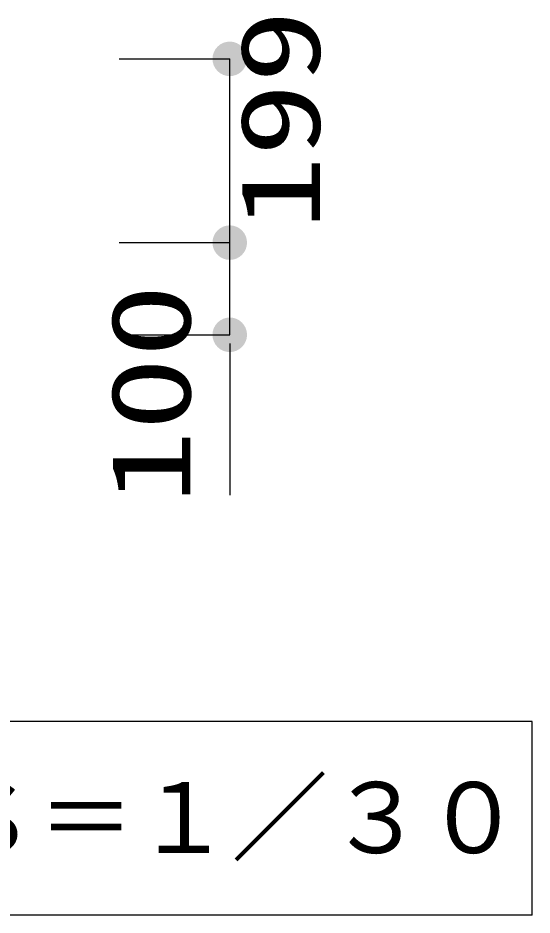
# Model space of a CAD drawing. Units: millimetres, scale not verified. Extents: x -9622 to 7696, y -6818 to 5260.
# Drawn here: x 266 to 824, y 2341 to 3314 of the extents above; entities that cross this region are included whole.
import ezdxf
from ezdxf.enums import TextEntityAlignment as Align

# ---------------------------------------------------------------- set-up
doc = ezdxf.new("R2010")
doc.units = ezdxf.units.MM
doc.header["$LTSCALE"] = 30
doc.layers.add('0-1_KIKI', color=3, linetype='Continuous', lineweight=25)
doc.layers.add('0-6_SUNPO', color=7, linetype='Continuous', lineweight=25)
doc.styles.add('MS Gothic', font='')
doc.styles.add('ＭＳ ゴシック', font='')
doc.styles.get('MS Gothic').set_extended_font_data('MS Gothic')
doc.styles.get('ＭＳ ゴシック').set_extended_font_data('MS Gothic')

msp = doc.modelspace()

# ---------------------------------------------------------------- linework, layer by layer
at = {"layer": '0-1_KIKI'}
for p, q in [((824.22, 2551.06), (-1335.79, 2551.06)), ((824.22, 2341.06), (824.22, 2551.06)), ((824.22, 2341.06), (-1335.79, 2341.06))]:
    msp.add_line(p, q, dxfattribs=at)
at = {"layer": '0-6_SUNPO', "color": 4}
for p, q in [((376.22, 3270.07), (496.22, 3270.07)), ((496.22, 3070.67), (496.22, 3270.07)), ((376.22, 3070.67), (496.22, 3070.67)), ((376.22, 3070.67), (496.22, 3070.67)), ((496.22, 2970.67), (496.22, 3070.67)), ((376.22, 2970.67), (496.22, 2970.67)), ((496.22, 2961.3), (496.22, 2796.68))]:
    msp.add_line(p, q, dxfattribs=at)
at = {"layer": '0-6_SUNPO'}
for points in [[(480.63, 3280.49), (496.22, 3270.07), (478.89, 3277.24)], [(482.96, 3283.33), (496.22, 3270.07), (480.63, 3280.49)], [(485.8, 3285.66), (496.22, 3270.07), (482.96, 3283.33)], [(489.04, 3287.39), (496.22, 3270.07), (485.8, 3285.66)], [(492.56, 3288.46), (496.22, 3270.07), (489.04, 3287.39)], [(496.22, 3288.82), (496.22, 3270.07), (492.56, 3288.46)], [(499.87, 3288.46), (496.22, 3270.07), (496.22, 3288.82)], [(503.39, 3287.39), (496.22, 3270.07), (499.87, 3288.46)], [(506.63, 3285.66), (496.22, 3270.07), (503.39, 3287.39)], [(509.48, 3283.33), (496.22, 3270.07), (506.63, 3285.66)], [(511.81, 3280.49), (496.22, 3270.07), (509.48, 3283.33)], [(513.54, 3277.24), (496.22, 3270.07), (511.81, 3280.49)], [(477.83, 3273.73), (496.22, 3270.07), (477.47, 3270.07)], [(478.89, 3277.24), (496.22, 3270.07), (477.83, 3273.73)], [(514.61, 3273.73), (496.22, 3270.07), (513.54, 3277.24)], [(514.97, 3270.07), (496.22, 3270.07), (514.61, 3273.73)], [(477.47, 3270.07), (496.22, 3270.07), (477.83, 3266.41)], [(477.83, 3266.41), (496.22, 3270.07), (478.89, 3262.89)], [(478.89, 3262.89), (496.22, 3270.07), (480.63, 3259.65)], [(480.63, 3259.65), (496.22, 3270.07), (482.96, 3256.81)], [(482.96, 3256.81), (496.22, 3270.07), (485.8, 3254.48)], [(485.8, 3254.48), (496.22, 3270.07), (489.04, 3252.75)], [(489.04, 3252.75), (496.22, 3270.07), (492.56, 3251.68)], [(492.56, 3251.68), (496.22, 3270.07), (496.22, 3251.32)], [(496.22, 3251.32), (496.22, 3270.07), (499.87, 3251.68)], [(499.87, 3251.68), (496.22, 3270.07), (503.39, 3252.75)], [(503.39, 3252.75), (496.22, 3270.07), (506.63, 3254.48)], [(506.63, 3254.48), (496.22, 3270.07), (509.48, 3256.81)], [(509.48, 3256.81), (496.22, 3270.07), (511.81, 3259.65)], [(511.81, 3259.65), (496.22, 3270.07), (513.54, 3262.89)], [(513.54, 3262.89), (496.22, 3270.07), (514.61, 3266.41)], [(514.61, 3266.41), (496.22, 3270.07), (514.97, 3270.07)], [(485.8, 3086.26), (496.22, 3070.67), (482.96, 3083.93)], [(485.8, 3086.26), (496.22, 3070.67), (482.96, 3083.93)], [(489.04, 3088), (496.22, 3070.67), (485.8, 3086.26)], [(489.04, 3088), (496.22, 3070.67), (485.8, 3086.26)], [(492.56, 3089.06), (496.22, 3070.67), (489.04, 3088)], [(492.56, 3089.06), (496.22, 3070.67), (489.04, 3088)], [(496.22, 3089.42), (496.22, 3070.67), (492.56, 3089.06)], [(496.22, 3089.42), (496.22, 3070.67), (492.56, 3089.06)], [(499.87, 3089.06), (496.22, 3070.67), (496.22, 3089.42)], [(499.87, 3089.06), (496.22, 3070.67), (496.22, 3089.42)], [(503.39, 3088), (496.22, 3070.67), (499.87, 3089.06)], [(503.39, 3088), (496.22, 3070.67), (499.87, 3089.06)], [(506.63, 3086.26), (496.22, 3070.67), (503.39, 3088)], [(506.63, 3086.26), (496.22, 3070.67), (503.39, 3088)], [(509.48, 3083.93), (496.22, 3070.67), (506.63, 3086.26)], [(509.48, 3083.93), (496.22, 3070.67), (506.63, 3086.26)], [(478.89, 3077.85), (496.22, 3070.67), (477.83, 3074.33)], [(478.89, 3077.85), (496.22, 3070.67), (477.83, 3074.33)], [(480.63, 3081.09), (496.22, 3070.67), (478.89, 3077.85)], [(480.63, 3081.09), (496.22, 3070.67), (478.89, 3077.85)], [(482.96, 3083.93), (496.22, 3070.67), (480.63, 3081.09)], [(482.96, 3083.93), (496.22, 3070.67), (480.63, 3081.09)], [(511.81, 3081.09), (496.22, 3070.67), (509.48, 3083.93)], [(511.81, 3081.09), (496.22, 3070.67), (509.48, 3083.93)], [(513.54, 3077.85), (496.22, 3070.67), (511.81, 3081.09)], [(513.54, 3077.85), (496.22, 3070.67), (511.81, 3081.09)], [(514.61, 3074.33), (496.22, 3070.67), (513.54, 3077.85)], [(514.61, 3074.33), (496.22, 3070.67), (513.54, 3077.85)], [(477.83, 3074.33), (496.22, 3070.67), (477.47, 3070.67)], [(477.83, 3074.33), (496.22, 3070.67), (477.47, 3070.67)], [(477.47, 3070.67), (496.22, 3070.67), (477.83, 3067.01)], [(477.47, 3070.67), (496.22, 3070.67), (477.83, 3067.01)], [(477.83, 3067.01), (496.22, 3070.67), (478.89, 3063.5)], [(477.83, 3067.01), (496.22, 3070.67), (478.89, 3063.5)], [(478.89, 3063.5), (496.22, 3070.67), (480.63, 3060.26)], [(478.89, 3063.5), (496.22, 3070.67), (480.63, 3060.26)], [(480.63, 3060.26), (496.22, 3070.67), (482.96, 3057.41)], [(480.63, 3060.26), (496.22, 3070.67), (482.96, 3057.41)], [(482.96, 3057.41), (496.22, 3070.67), (485.8, 3055.08)], [(482.96, 3057.41), (496.22, 3070.67), (485.8, 3055.08)], [(485.8, 3055.08), (496.22, 3070.67), (489.04, 3053.35)], [(485.8, 3055.08), (496.22, 3070.67), (489.04, 3053.35)], [(489.04, 3053.35), (496.22, 3070.67), (492.56, 3052.28)], [(489.04, 3053.35), (496.22, 3070.67), (492.56, 3052.28)], [(492.56, 3052.28), (496.22, 3070.67), (496.22, 3051.92)], [(492.56, 3052.28), (496.22, 3070.67), (496.22, 3051.92)], [(514.97, 3070.67), (496.22, 3070.67), (514.61, 3074.33)], [(514.97, 3070.67), (496.22, 3070.67), (514.61, 3074.33)], [(496.22, 3051.92), (496.22, 3070.67), (499.87, 3052.28)], [(499.87, 3052.28), (496.22, 3070.67), (503.39, 3053.35)], [(503.39, 3053.35), (496.22, 3070.67), (506.63, 3055.08)], [(506.63, 3055.08), (496.22, 3070.67), (509.48, 3057.41)], [(509.48, 3057.41), (496.22, 3070.67), (511.81, 3060.26)], [(511.81, 3060.26), (496.22, 3070.67), (513.54, 3063.5)], [(513.54, 3063.5), (496.22, 3070.67), (514.61, 3067.01)], [(514.61, 3067.01), (496.22, 3070.67), (514.97, 3070.67)], [(496.22, 3051.92), (496.22, 3070.67), (499.87, 3052.28)], [(499.87, 3052.28), (496.22, 3070.67), (503.39, 3053.35)], [(503.39, 3053.35), (496.22, 3070.67), (506.63, 3055.08)], [(506.63, 3055.08), (496.22, 3070.67), (509.48, 3057.41)], [(509.48, 3057.41), (496.22, 3070.67), (511.81, 3060.26)], [(511.81, 3060.26), (496.22, 3070.67), (513.54, 3063.5)], [(513.54, 3063.5), (496.22, 3070.67), (514.61, 3067.01)], [(514.61, 3067.01), (496.22, 3070.67), (514.97, 3070.67)], [(492.56, 2989.06), (496.22, 2970.67), (489.04, 2988)], [(496.22, 2989.42), (496.22, 2970.67), (492.56, 2989.06)], [(499.87, 2989.06), (496.22, 2970.67), (496.22, 2989.42)], [(503.39, 2988), (496.22, 2970.67), (499.87, 2989.06)], [(480.63, 2981.09), (496.22, 2970.67), (478.89, 2977.85)], [(482.96, 2983.93), (496.22, 2970.67), (480.63, 2981.09)], [(485.8, 2986.26), (496.22, 2970.67), (482.96, 2983.93)], [(489.04, 2988), (496.22, 2970.67), (485.8, 2986.26)], [(506.63, 2986.26), (496.22, 2970.67), (503.39, 2988)], [(509.48, 2983.93), (496.22, 2970.67), (506.63, 2986.26)], [(511.81, 2981.09), (496.22, 2970.67), (509.48, 2983.93)], [(513.54, 2977.85), (496.22, 2970.67), (511.81, 2981.09)], [(477.83, 2974.33), (496.22, 2970.67), (477.47, 2970.67)], [(477.47, 2970.67), (496.22, 2970.67), (477.83, 2967.02)], [(478.89, 2977.85), (496.22, 2970.67), (477.83, 2974.33)], [(477.83, 2967.02), (496.22, 2970.67), (478.89, 2963.5)], [(478.89, 2963.5), (496.22, 2970.67), (480.63, 2960.26)], [(480.63, 2960.26), (496.22, 2970.67), (482.96, 2957.42)], [(482.96, 2957.42), (496.22, 2970.67), (485.8, 2955.08)], [(485.8, 2955.08), (496.22, 2970.67), (489.04, 2953.35)], [(489.04, 2953.35), (496.22, 2970.67), (492.56, 2952.28)], [(492.56, 2952.28), (496.22, 2970.67), (496.22, 2951.92)], [(514.61, 2974.33), (496.22, 2970.67), (513.54, 2977.85)], [(514.97, 2970.67), (496.22, 2970.67), (514.61, 2974.33)], [(496.22, 2951.92), (496.22, 2970.67), (499.87, 2952.28)], [(499.87, 2952.28), (496.22, 2970.67), (503.39, 2953.35)], [(503.39, 2953.35), (496.22, 2970.67), (506.63, 2955.08)], [(506.63, 2955.08), (496.22, 2970.67), (509.48, 2957.42)], [(509.48, 2957.42), (496.22, 2970.67), (511.81, 2960.26)], [(511.81, 2960.26), (496.22, 2970.67), (513.54, 2963.5)], [(513.54, 2963.5), (496.22, 2970.67), (514.61, 2967.02)], [(514.61, 2967.02), (496.22, 2970.67), (514.97, 2970.67)]]:
    msp.add_solid(points, dxfattribs=at)

# ---------------------------------------------------------------- texts
at = {"layer": '0-1_KIKI', "color": 4, "style": 'MS Gothic'}
msp.add_text('Ｓ＝１／３０', height=76.98, dxfattribs=at).set_placement((182.98, 2385.27), align=Align.BOTTOM_LEFT)
at = {"layer": '0-6_SUNPO', "color": 3, "style": 'ＭＳ ゴシック', "width": 1.35}
for s, p in [('199', (619.97, 3084.66)), ('100', (479.51, 2787.09))]:
    msp.add_text(s, height=86.59, rotation=90, dxfattribs=at).set_placement(p, align=Align.BOTTOM_LEFT)

doc.saveas('drawing.dxf')
